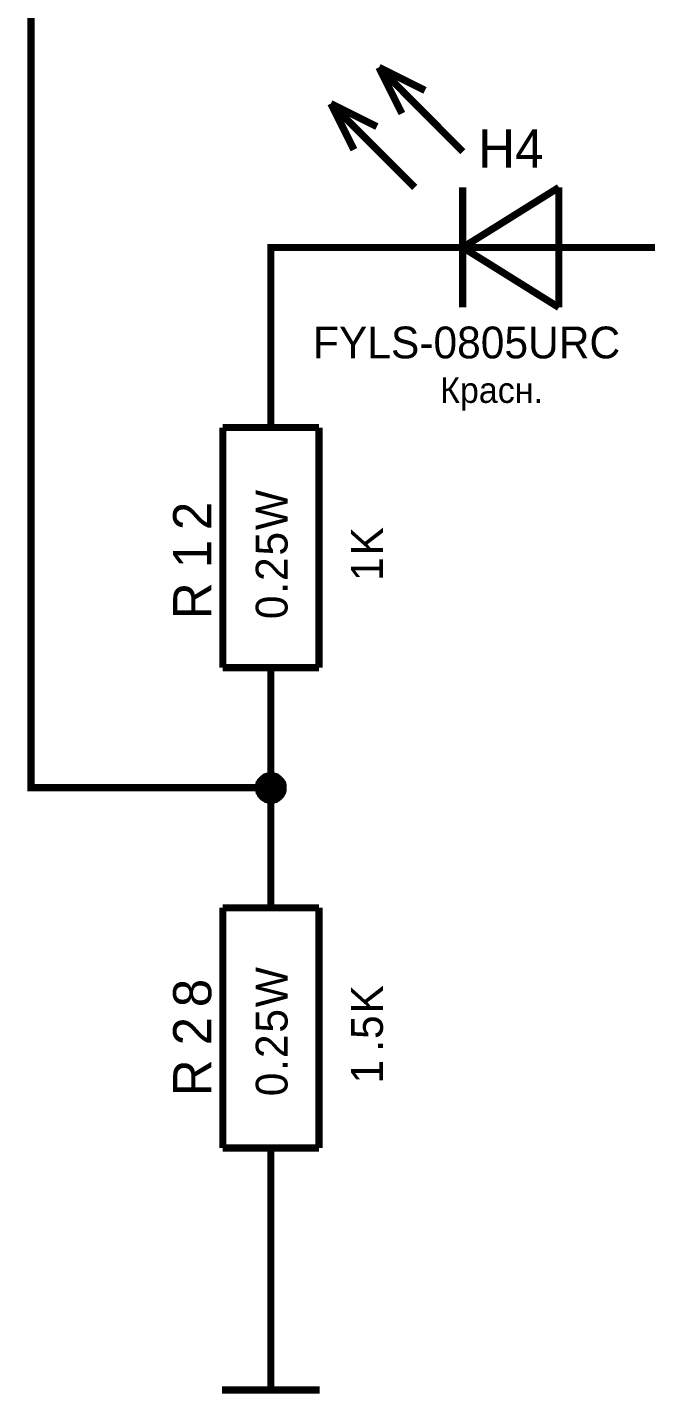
# Model space of a CAD drawing. Header units: millimetres. Extents: x 0 to 420, y 0 to 297.
# Drawn here: x 127.4 to 153.2, y 52.3 to 109.2 of the extents above; entities that cross this region are included whole.
import ezdxf

# ---------------------------------------------------------------- set-up
doc = ezdxf.new("R2010")
doc.units = ezdxf.units.MM
doc.layers.add('Sheet', color=255, linetype='Continuous')

msp = doc.modelspace()

# ---------------------------------------------------------------- linework, layer by layer
at = {"layer": 'Sheet'}
for points, const_width in [([(137.539, 77.496), (127.543, 77.496), (127.543, 177.495)], 0.3), ([(145.534, 103.99), (142.041, 107.5)], 0.3), ([(143.001, 105.579), (142.041, 107.5)], 0.3), ([(142.041, 107.5), (143.961, 106.54)], 0.3), ([(143.531, 102.499), (140.039, 105.993)], 0.3), ([(140.999, 104.073), (140.039, 105.993)], 0.3), ([(140.039, 105.993), (141.959, 105.033)], 0.3), ([(145.534, 99.999), (149.539, 102.499)], 0.3), ([(145.534, 102.499), (145.534, 97.499)], 0.3), ([(149.539, 102.499), (149.539, 97.499)], 0.3), ([(142.538, 99.999), (137.539, 99.999), (137.539, 94.998)], 0.3), ([(145.037, 99.999), (142.538, 99.999)], 0.3), ([(150.035, 99.999), (145.037, 99.999)], 0.3), ([(149.539, 97.499), (145.534, 99.999)], 0.3), ([(150.035, 99.999), (152.535, 99.999)], 0.3), ([(170.029, 99.999), (152.535, 99.999)], 0.3), ([(137.539, 92.498), (137.539, 94.998)], 0.3), ([(135.537, 92.498), (139.542, 92.498)], 0.3), ([(135.537, 82.496), (135.537, 92.498)], 0.3), ([(139.542, 82.496), (139.542, 92.498)], 0.3), ([(135.537, 82.496), (139.542, 82.496)], 0.3), ([(137.539, 82.496), (137.539, 79.996)], 0.3), ([(137.539, 74.995), (137.539, 77.496), (137.539, 79.996)], 0.3), ([(137.026, 77.496), (137.026, 77.529), (137.026, 77.545), (137.026, 77.578), (137.043, 77.595), (137.043, 77.628), (137.043, 77.645), (137.059, 77.661), (137.059, 77.694), (137.076, 77.711), (137.093, 77.727), (137.109, 77.76), (137.109, 77.777), (137.126, 77.794), (137.142, 77.81), (137.159, 77.827), (137.175, 77.843), (137.192, 77.86), (137.208, 77.876), (137.241, 77.893), (137.258, 77.91), (137.275, 77.926), (137.291, 77.926), (137.324, 77.943), (137.341, 77.959), (137.357, 77.959), (137.39, 77.976), (137.407, 77.976), (137.44, 77.976), (137.457, 77.992), (137.49, 77.992), (137.506, 77.992), (137.539, 77.992)], 0.3), ([(137.026, 77.496), (137.026, 77.529), (137.026, 77.545), (137.026, 77.578), (137.043, 77.595), (137.043, 77.628), (137.043, 77.645), (137.059, 77.661), (137.059, 77.694), (137.076, 77.711), (137.093, 77.727), (137.109, 77.76), (137.109, 77.777), (137.126, 77.794), (137.142, 77.81), (137.159, 77.827), (137.175, 77.843), (137.192, 77.86), (137.208, 77.876), (137.241, 77.893), (137.258, 77.91), (137.275, 77.926), (137.291, 77.926), (137.324, 77.943), (137.341, 77.959), (137.357, 77.959), (137.39, 77.976), (137.407, 77.976), (137.44, 77.976), (137.457, 77.992), (137.49, 77.992), (137.506, 77.992), (137.539, 77.992)], 0.3), ([(137.026, 77.496), (137.026, 77.529), (137.026, 77.545), (137.026, 77.578), (137.043, 77.595), (137.043, 77.628), (137.043, 77.645), (137.059, 77.661), (137.059, 77.694), (137.076, 77.711), (137.093, 77.727), (137.109, 77.76), (137.109, 77.777), (137.126, 77.794), (137.142, 77.81), (137.159, 77.827), (137.175, 77.843), (137.192, 77.86), (137.208, 77.876), (137.241, 77.893), (137.258, 77.91), (137.275, 77.926), (137.291, 77.926), (137.324, 77.943), (137.341, 77.959), (137.357, 77.959), (137.39, 77.976), (137.407, 77.976), (137.44, 77.976), (137.457, 77.992), (137.49, 77.992), (137.506, 77.992), (137.539, 77.992)], 0.3), ([(137.026, 77.496), (137.026, 77.529), (137.026, 77.545), (137.026, 77.578), (137.043, 77.595), (137.043, 77.628), (137.043, 77.645), (137.059, 77.661), (137.059, 77.694), (137.076, 77.711), (137.093, 77.727), (137.109, 77.76), (137.109, 77.777), (137.126, 77.794), (137.142, 77.81), (137.159, 77.827), (137.175, 77.843), (137.192, 77.86), (137.208, 77.876), (137.241, 77.893), (137.258, 77.91), (137.275, 77.926), (137.291, 77.926), (137.324, 77.943), (137.341, 77.959), (137.357, 77.959), (137.39, 77.976), (137.407, 77.976), (137.44, 77.976), (137.457, 77.992), (137.49, 77.992), (137.506, 77.992), (137.539, 77.992)], 0.3), ([(137.026, 77.496), (137.026, 77.529), (137.026, 77.545), (137.026, 77.578), (137.043, 77.595), (137.043, 77.628), (137.043, 77.645), (137.059, 77.661), (137.059, 77.694), (137.076, 77.711), (137.093, 77.727), (137.109, 77.76), (137.109, 77.777), (137.126, 77.794), (137.142, 77.81), (137.159, 77.827), (137.175, 77.843), (137.192, 77.86), (137.208, 77.876), (137.241, 77.893), (137.258, 77.91), (137.275, 77.926), (137.291, 77.926), (137.324, 77.943), (137.341, 77.959), (137.357, 77.959), (137.39, 77.976), (137.407, 77.976), (137.44, 77.976), (137.457, 77.992), (137.49, 77.992), (137.506, 77.992), (137.539, 77.992)], 0.0991), ([(137.026, 77.496), (137.026, 77.529), (137.026, 77.545), (137.026, 77.578), (137.043, 77.595), (137.043, 77.628), (137.043, 77.645), (137.059, 77.661), (137.059, 77.694), (137.076, 77.711), (137.093, 77.727), (137.109, 77.76), (137.109, 77.777), (137.126, 77.794), (137.142, 77.81), (137.159, 77.827), (137.175, 77.843), (137.192, 77.86), (137.208, 77.876), (137.241, 77.893), (137.258, 77.91), (137.275, 77.926), (137.291, 77.926), (137.324, 77.943), (137.341, 77.959), (137.357, 77.959), (137.39, 77.976), (137.407, 77.976), (137.44, 77.976), (137.457, 77.992), (137.49, 77.992), (137.506, 77.992), (137.539, 77.992)], 0.0991), ([(137.026, 77.496), (137.026, 77.529), (137.026, 77.545), (137.026, 77.578), (137.043, 77.595), (137.043, 77.628), (137.043, 77.645), (137.059, 77.661), (137.059, 77.694), (137.076, 77.711), (137.093, 77.727), (137.109, 77.76), (137.109, 77.777), (137.126, 77.794), (137.142, 77.81), (137.159, 77.827), (137.175, 77.843), (137.192, 77.86), (137.208, 77.876), (137.241, 77.893), (137.258, 77.91), (137.275, 77.926), (137.291, 77.926), (137.324, 77.943), (137.341, 77.959), (137.357, 77.959), (137.39, 77.976), (137.407, 77.976), (137.44, 77.976), (137.457, 77.992), (137.49, 77.992), (137.506, 77.992), (137.539, 77.992)], 0.0991), ([(137.026, 77.496), (137.026, 77.529), (137.026, 77.545), (137.026, 77.578), (137.043, 77.595), (137.043, 77.628), (137.043, 77.645), (137.059, 77.661), (137.059, 77.694), (137.076, 77.711), (137.093, 77.727), (137.109, 77.76), (137.109, 77.777), (137.126, 77.794), (137.142, 77.81), (137.159, 77.827), (137.175, 77.843), (137.192, 77.86), (137.208, 77.876), (137.241, 77.893), (137.258, 77.91), (137.275, 77.926), (137.291, 77.926), (137.324, 77.943), (137.341, 77.959), (137.357, 77.959), (137.39, 77.976), (137.407, 77.976), (137.44, 77.976), (137.457, 77.992), (137.49, 77.992), (137.506, 77.992), (137.539, 77.992)], 0.0991), ([(137.539, 77.992), (137.539, 77.992)], 0.3), ([(137.539, 77.992), (137.573, 77.992), (137.589, 77.992), (137.622, 77.992), (137.639, 77.976), (137.672, 77.976), (137.688, 77.976), (137.721, 77.959), (137.738, 77.959), (137.755, 77.943), (137.788, 77.926), (137.804, 77.926), (137.821, 77.91), (137.837, 77.893), (137.87, 77.876), (137.887, 77.86), (137.904, 77.843), (137.92, 77.827), (137.937, 77.81), (137.953, 77.794), (137.97, 77.777), (137.97, 77.76), (137.986, 77.727), (138.003, 77.711), (138.019, 77.694), (138.019, 77.661), (138.036, 77.645), (138.036, 77.628), (138.036, 77.595), (138.052, 77.578), (138.052, 77.545), (138.052, 77.529), (138.052, 77.496)], 0.3), ([(137.539, 77.992), (137.539, 77.992)], 0.3), ([(137.539, 77.992), (137.573, 77.992), (137.589, 77.992), (137.622, 77.992), (137.639, 77.976), (137.672, 77.976), (137.688, 77.976), (137.721, 77.959), (137.738, 77.959), (137.755, 77.943), (137.788, 77.926), (137.804, 77.926), (137.821, 77.91), (137.837, 77.893), (137.87, 77.876), (137.887, 77.86), (137.904, 77.843), (137.92, 77.827), (137.937, 77.81), (137.953, 77.794), (137.97, 77.777), (137.97, 77.76), (137.986, 77.727), (138.003, 77.711), (138.019, 77.694), (138.019, 77.661), (138.036, 77.645), (138.036, 77.628), (138.036, 77.595), (138.052, 77.578), (138.052, 77.545), (138.052, 77.529), (138.052, 77.496)], 0.3), ([(137.539, 77.992), (137.539, 77.992)], 0.3), ([(137.539, 77.992), (137.573, 77.992), (137.589, 77.992), (137.622, 77.992), (137.639, 77.976), (137.672, 77.976), (137.688, 77.976), (137.721, 77.959), (137.738, 77.959), (137.755, 77.943), (137.788, 77.926), (137.804, 77.926), (137.821, 77.91), (137.837, 77.893), (137.87, 77.876), (137.887, 77.86), (137.904, 77.843), (137.92, 77.827), (137.937, 77.81), (137.953, 77.794), (137.97, 77.777), (137.97, 77.76), (137.986, 77.727), (138.003, 77.711), (138.019, 77.694), (138.019, 77.661), (138.036, 77.645), (138.036, 77.628), (138.036, 77.595), (138.052, 77.578), (138.052, 77.545), (138.052, 77.529), (138.052, 77.496)], 0.3), ([(137.539, 77.992), (137.539, 77.992)], 0.3), ([(137.539, 77.992), (137.573, 77.992), (137.589, 77.992), (137.622, 77.992), (137.639, 77.976), (137.672, 77.976), (137.688, 77.976), (137.721, 77.959), (137.738, 77.959), (137.755, 77.943), (137.788, 77.926), (137.804, 77.926), (137.821, 77.91), (137.837, 77.893), (137.87, 77.876), (137.887, 77.86), (137.904, 77.843), (137.92, 77.827), (137.937, 77.81), (137.953, 77.794), (137.97, 77.777), (137.97, 77.76), (137.986, 77.727), (138.003, 77.711), (138.019, 77.694), (138.019, 77.661), (138.036, 77.645), (138.036, 77.628), (138.036, 77.595), (138.052, 77.578), (138.052, 77.545), (138.052, 77.529), (138.052, 77.496)], 0.3), ([(137.539, 77.992), (137.539, 77.992)], 0.0991), ([(137.539, 77.992), (137.573, 77.992), (137.589, 77.992), (137.622, 77.992), (137.639, 77.976), (137.672, 77.976), (137.688, 77.976), (137.721, 77.959), (137.738, 77.959), (137.755, 77.943), (137.788, 77.926), (137.804, 77.926), (137.821, 77.91), (137.837, 77.893), (137.87, 77.876), (137.887, 77.86), (137.904, 77.843), (137.92, 77.827), (137.937, 77.81), (137.953, 77.794), (137.97, 77.777), (137.97, 77.76), (137.986, 77.727), (138.003, 77.711), (138.019, 77.694), (138.019, 77.661), (138.036, 77.645), (138.036, 77.628), (138.036, 77.595), (138.052, 77.578), (138.052, 77.545), (138.052, 77.529), (138.052, 77.496)], 0.0991), ([(137.539, 77.992), (137.539, 77.992)], 0.0991), ([(137.539, 77.992), (137.573, 77.992), (137.589, 77.992), (137.622, 77.992), (137.639, 77.976), (137.672, 77.976), (137.688, 77.976), (137.721, 77.959), (137.738, 77.959), (137.755, 77.943), (137.788, 77.926), (137.804, 77.926), (137.821, 77.91), (137.837, 77.893), (137.87, 77.876), (137.887, 77.86), (137.904, 77.843), (137.92, 77.827), (137.937, 77.81), (137.953, 77.794), (137.97, 77.777), (137.97, 77.76), (137.986, 77.727), (138.003, 77.711), (138.019, 77.694), (138.019, 77.661), (138.036, 77.645), (138.036, 77.628), (138.036, 77.595), (138.052, 77.578), (138.052, 77.545), (138.052, 77.529), (138.052, 77.496)], 0.0991), ([(137.539, 77.992), (137.539, 77.992)], 0.0991), ([(137.539, 77.992), (137.573, 77.992), (137.589, 77.992), (137.622, 77.992), (137.639, 77.976), (137.672, 77.976), (137.688, 77.976), (137.721, 77.959), (137.738, 77.959), (137.755, 77.943), (137.788, 77.926), (137.804, 77.926), (137.821, 77.91), (137.837, 77.893), (137.87, 77.876), (137.887, 77.86), (137.904, 77.843), (137.92, 77.827), (137.937, 77.81), (137.953, 77.794), (137.97, 77.777), (137.97, 77.76), (137.986, 77.727), (138.003, 77.711), (138.019, 77.694), (138.019, 77.661), (138.036, 77.645), (138.036, 77.628), (138.036, 77.595), (138.052, 77.578), (138.052, 77.545), (138.052, 77.529), (138.052, 77.496)], 0.0991), ([(137.539, 77.992), (137.539, 77.992)], 0.0991), ([(137.539, 77.992), (137.573, 77.992), (137.589, 77.992), (137.622, 77.992), (137.639, 77.976), (137.672, 77.976), (137.688, 77.976), (137.721, 77.959), (137.738, 77.959), (137.755, 77.943), (137.788, 77.926), (137.804, 77.926), (137.821, 77.91), (137.837, 77.893), (137.87, 77.876), (137.887, 77.86), (137.904, 77.843), (137.92, 77.827), (137.937, 77.81), (137.953, 77.794), (137.97, 77.777), (137.97, 77.76), (137.986, 77.727), (138.003, 77.711), (138.019, 77.694), (138.019, 77.661), (138.036, 77.645), (138.036, 77.628), (138.036, 77.595), (138.052, 77.578), (138.052, 77.545), (138.052, 77.529), (138.052, 77.496)], 0.0991), ([(137.539, 76.982), (137.506, 76.982), (137.49, 76.982), (137.457, 76.982), (137.44, 76.999), (137.407, 76.999), (137.39, 76.999), (137.357, 77.015), (137.341, 77.015), (137.324, 77.032), (137.291, 77.048), (137.275, 77.065), (137.258, 77.065), (137.241, 77.082), (137.208, 77.098), (137.192, 77.115), (137.175, 77.131), (137.159, 77.148), (137.142, 77.164), (137.126, 77.197), (137.109, 77.214), (137.109, 77.231), (137.093, 77.247), (137.076, 77.28), (137.059, 77.297), (137.059, 77.313), (137.043, 77.347), (137.043, 77.363), (137.043, 77.396), (137.026, 77.413), (137.026, 77.446), (137.026, 77.462), (137.026, 77.496)], 0.3), ([(137.026, 77.496), (137.026, 77.496)], 0.3), ([(137.539, 76.982), (137.506, 76.982), (137.49, 76.982), (137.457, 76.982), (137.44, 76.999), (137.407, 76.999), (137.39, 76.999), (137.357, 77.015), (137.341, 77.015), (137.324, 77.032), (137.291, 77.048), (137.275, 77.065), (137.258, 77.065), (137.241, 77.082), (137.208, 77.098), (137.192, 77.115), (137.175, 77.131), (137.159, 77.148), (137.142, 77.164), (137.126, 77.197), (137.109, 77.214), (137.109, 77.231), (137.093, 77.247), (137.076, 77.28), (137.059, 77.297), (137.059, 77.313), (137.043, 77.347), (137.043, 77.363), (137.043, 77.396), (137.026, 77.413), (137.026, 77.446), (137.026, 77.462), (137.026, 77.496)], 0.3), ([(137.026, 77.496), (137.026, 77.496)], 0.3), ([(137.539, 76.982), (137.506, 76.982), (137.49, 76.982), (137.457, 76.982), (137.44, 76.999), (137.407, 76.999), (137.39, 76.999), (137.357, 77.015), (137.341, 77.015), (137.324, 77.032), (137.291, 77.048), (137.275, 77.065), (137.258, 77.065), (137.241, 77.082), (137.208, 77.098), (137.192, 77.115), (137.175, 77.131), (137.159, 77.148), (137.142, 77.164), (137.126, 77.197), (137.109, 77.214), (137.109, 77.231), (137.093, 77.247), (137.076, 77.28), (137.059, 77.297), (137.059, 77.313), (137.043, 77.347), (137.043, 77.363), (137.043, 77.396), (137.026, 77.413), (137.026, 77.446), (137.026, 77.462), (137.026, 77.496)], 0.3), ([(137.026, 77.496), (137.026, 77.496)], 0.3), ([(137.539, 76.982), (137.506, 76.982), (137.49, 76.982), (137.457, 76.982), (137.44, 76.999), (137.407, 76.999), (137.39, 76.999), (137.357, 77.015), (137.341, 77.015), (137.324, 77.032), (137.291, 77.048), (137.275, 77.065), (137.258, 77.065), (137.241, 77.082), (137.208, 77.098), (137.192, 77.115), (137.175, 77.131), (137.159, 77.148), (137.142, 77.164), (137.126, 77.197), (137.109, 77.214), (137.109, 77.231), (137.093, 77.247), (137.076, 77.28), (137.059, 77.297), (137.059, 77.313), (137.043, 77.347), (137.043, 77.363), (137.043, 77.396), (137.026, 77.413), (137.026, 77.446), (137.026, 77.462), (137.026, 77.496)], 0.3), ([(137.026, 77.496), (137.026, 77.496)], 0.3), ([(137.539, 76.982), (137.506, 76.982), (137.49, 76.982), (137.457, 76.982), (137.44, 76.999), (137.407, 76.999), (137.39, 76.999), (137.357, 77.015), (137.341, 77.015), (137.324, 77.032), (137.291, 77.048), (137.275, 77.065), (137.258, 77.065), (137.241, 77.082), (137.208, 77.098), (137.192, 77.115), (137.175, 77.131), (137.159, 77.148), (137.142, 77.164), (137.126, 77.197), (137.109, 77.214), (137.109, 77.231), (137.093, 77.247), (137.076, 77.28), (137.059, 77.297), (137.059, 77.313), (137.043, 77.347), (137.043, 77.363), (137.043, 77.396), (137.026, 77.413), (137.026, 77.446), (137.026, 77.462), (137.026, 77.496)], 0.0991), ([(137.026, 77.496), (137.026, 77.496)], 0.0991), ([(137.539, 76.982), (137.506, 76.982), (137.49, 76.982), (137.457, 76.982), (137.44, 76.999), (137.407, 76.999), (137.39, 76.999), (137.357, 77.015), (137.341, 77.015), (137.324, 77.032), (137.291, 77.048), (137.275, 77.065), (137.258, 77.065), (137.241, 77.082), (137.208, 77.098), (137.192, 77.115), (137.175, 77.131), (137.159, 77.148), (137.142, 77.164), (137.126, 77.197), (137.109, 77.214), (137.109, 77.231), (137.093, 77.247), (137.076, 77.28), (137.059, 77.297), (137.059, 77.313), (137.043, 77.347), (137.043, 77.363), (137.043, 77.396), (137.026, 77.413), (137.026, 77.446), (137.026, 77.462), (137.026, 77.496)], 0.0991), ([(137.026, 77.496), (137.026, 77.496)], 0.0991), ([(137.539, 76.982), (137.506, 76.982), (137.49, 76.982), (137.457, 76.982), (137.44, 76.999), (137.407, 76.999), (137.39, 76.999), (137.357, 77.015), (137.341, 77.015), (137.324, 77.032), (137.291, 77.048), (137.275, 77.065), (137.258, 77.065), (137.241, 77.082), (137.208, 77.098), (137.192, 77.115), (137.175, 77.131), (137.159, 77.148), (137.142, 77.164), (137.126, 77.197), (137.109, 77.214), (137.109, 77.231), (137.093, 77.247), (137.076, 77.28), (137.059, 77.297), (137.059, 77.313), (137.043, 77.347), (137.043, 77.363), (137.043, 77.396), (137.026, 77.413), (137.026, 77.446), (137.026, 77.462), (137.026, 77.496)], 0.0991), ([(137.026, 77.496), (137.026, 77.496)], 0.0991), ([(137.539, 76.982), (137.506, 76.982), (137.49, 76.982), (137.457, 76.982), (137.44, 76.999), (137.407, 76.999), (137.39, 76.999), (137.357, 77.015), (137.341, 77.015), (137.324, 77.032), (137.291, 77.048), (137.275, 77.065), (137.258, 77.065), (137.241, 77.082), (137.208, 77.098), (137.192, 77.115), (137.175, 77.131), (137.159, 77.148), (137.142, 77.164), (137.126, 77.197), (137.109, 77.214), (137.109, 77.231), (137.093, 77.247), (137.076, 77.28), (137.059, 77.297), (137.059, 77.313), (137.043, 77.347), (137.043, 77.363), (137.043, 77.396), (137.026, 77.413), (137.026, 77.446), (137.026, 77.462), (137.026, 77.496)], 0.0991), ([(137.026, 77.496), (137.026, 77.496)], 0.0991), ([(138.052, 77.496), (138.052, 77.462), (138.052, 77.446), (138.052, 77.413), (138.036, 77.396), (138.036, 77.363), (138.036, 77.347), (138.019, 77.313), (138.019, 77.297), (138.003, 77.28), (137.986, 77.247), (137.97, 77.231), (137.97, 77.214), (137.953, 77.197), (137.937, 77.164), (137.92, 77.148), (137.904, 77.131), (137.887, 77.115), (137.87, 77.098), (137.837, 77.082), (137.821, 77.065), (137.804, 77.065), (137.788, 77.048), (137.755, 77.032), (137.738, 77.015), (137.721, 77.015), (137.688, 76.999), (137.672, 76.999), (137.639, 76.999), (137.622, 76.982), (137.589, 76.982), (137.573, 76.982), (137.539, 76.982)], 0.3), ([(138.052, 77.496), (138.052, 77.462), (138.052, 77.446), (138.052, 77.413), (138.036, 77.396), (138.036, 77.363), (138.036, 77.347), (138.019, 77.313), (138.019, 77.297), (138.003, 77.28), (137.986, 77.247), (137.97, 77.231), (137.97, 77.214), (137.953, 77.197), (137.937, 77.164), (137.92, 77.148), (137.904, 77.131), (137.887, 77.115), (137.87, 77.098), (137.837, 77.082), (137.821, 77.065), (137.804, 77.065), (137.788, 77.048), (137.755, 77.032), (137.738, 77.015), (137.721, 77.015), (137.688, 76.999), (137.672, 76.999), (137.639, 76.999), (137.622, 76.982), (137.589, 76.982), (137.573, 76.982), (137.539, 76.982)], 0.3), ([(138.052, 77.496), (138.052, 77.462), (138.052, 77.446), (138.052, 77.413), (138.036, 77.396), (138.036, 77.363), (138.036, 77.347), (138.019, 77.313), (138.019, 77.297), (138.003, 77.28), (137.986, 77.247), (137.97, 77.231), (137.97, 77.214), (137.953, 77.197), (137.937, 77.164), (137.92, 77.148), (137.904, 77.131), (137.887, 77.115), (137.87, 77.098), (137.837, 77.082), (137.821, 77.065), (137.804, 77.065), (137.788, 77.048), (137.755, 77.032), (137.738, 77.015), (137.721, 77.015), (137.688, 76.999), (137.672, 76.999), (137.639, 76.999), (137.622, 76.982), (137.589, 76.982), (137.573, 76.982), (137.539, 76.982)], 0.3), ([(138.052, 77.496), (138.052, 77.462), (138.052, 77.446), (138.052, 77.413), (138.036, 77.396), (138.036, 77.363), (138.036, 77.347), (138.019, 77.313), (138.019, 77.297), (138.003, 77.28), (137.986, 77.247), (137.97, 77.231), (137.97, 77.214), (137.953, 77.197), (137.937, 77.164), (137.92, 77.148), (137.904, 77.131), (137.887, 77.115), (137.87, 77.098), (137.837, 77.082), (137.821, 77.065), (137.804, 77.065), (137.788, 77.048), (137.755, 77.032), (137.738, 77.015), (137.721, 77.015), (137.688, 76.999), (137.672, 76.999), (137.639, 76.999), (137.622, 76.982), (137.589, 76.982), (137.573, 76.982), (137.539, 76.982)], 0.3), ([(138.052, 77.496), (138.052, 77.462), (138.052, 77.446), (138.052, 77.413), (138.036, 77.396), (138.036, 77.363), (138.036, 77.347), (138.019, 77.313), (138.019, 77.297), (138.003, 77.28), (137.986, 77.247), (137.97, 77.231), (137.97, 77.214), (137.953, 77.197), (137.937, 77.164), (137.92, 77.148), (137.904, 77.131), (137.887, 77.115), (137.87, 77.098), (137.837, 77.082), (137.821, 77.065), (137.804, 77.065), (137.788, 77.048), (137.755, 77.032), (137.738, 77.015), (137.721, 77.015), (137.688, 76.999), (137.672, 76.999), (137.639, 76.999), (137.622, 76.982), (137.589, 76.982), (137.573, 76.982), (137.539, 76.982)], 0.0991), ([(138.052, 77.496), (138.052, 77.462), (138.052, 77.446), (138.052, 77.413), (138.036, 77.396), (138.036, 77.363), (138.036, 77.347), (138.019, 77.313), (138.019, 77.297), (138.003, 77.28), (137.986, 77.247), (137.97, 77.231), (137.97, 77.214), (137.953, 77.197), (137.937, 77.164), (137.92, 77.148), (137.904, 77.131), (137.887, 77.115), (137.87, 77.098), (137.837, 77.082), (137.821, 77.065), (137.804, 77.065), (137.788, 77.048), (137.755, 77.032), (137.738, 77.015), (137.721, 77.015), (137.688, 76.999), (137.672, 76.999), (137.639, 76.999), (137.622, 76.982), (137.589, 76.982), (137.573, 76.982), (137.539, 76.982)], 0.0991), ([(138.052, 77.496), (138.052, 77.462), (138.052, 77.446), (138.052, 77.413), (138.036, 77.396), (138.036, 77.363), (138.036, 77.347), (138.019, 77.313), (138.019, 77.297), (138.003, 77.28), (137.986, 77.247), (137.97, 77.231), (137.97, 77.214), (137.953, 77.197), (137.937, 77.164), (137.92, 77.148), (137.904, 77.131), (137.887, 77.115), (137.87, 77.098), (137.837, 77.082), (137.821, 77.065), (137.804, 77.065), (137.788, 77.048), (137.755, 77.032), (137.738, 77.015), (137.721, 77.015), (137.688, 76.999), (137.672, 76.999), (137.639, 76.999), (137.622, 76.982), (137.589, 76.982), (137.573, 76.982), (137.539, 76.982)], 0.0991), ([(138.052, 77.496), (138.052, 77.462), (138.052, 77.446), (138.052, 77.413), (138.036, 77.396), (138.036, 77.363), (138.036, 77.347), (138.019, 77.313), (138.019, 77.297), (138.003, 77.28), (137.986, 77.247), (137.97, 77.231), (137.97, 77.214), (137.953, 77.197), (137.937, 77.164), (137.92, 77.148), (137.904, 77.131), (137.887, 77.115), (137.87, 77.098), (137.837, 77.082), (137.821, 77.065), (137.804, 77.065), (137.788, 77.048), (137.755, 77.032), (137.738, 77.015), (137.721, 77.015), (137.688, 76.999), (137.672, 76.999), (137.639, 76.999), (137.622, 76.982), (137.589, 76.982), (137.573, 76.982), (137.539, 76.982)], 0.0991), ([(138.052, 77.496), (138.052, 77.496), (138.052, 77.496), (138.052, 77.496), (138.052, 77.496), (138.052, 77.496), (138.052, 77.496), (138.052, 77.496), (138.052, 77.496), (138.052, 77.496), (138.052, 77.496), (138.052, 77.496), (138.052, 77.496), (138.052, 77.496), (138.052, 77.496), (138.052, 77.496), (138.052, 77.496), (138.052, 77.496), (138.052, 77.496), (138.052, 77.496), (138.052, 77.496), (138.052, 77.496), (138.052, 77.496), (138.052, 77.496), (138.052, 77.496), (138.052, 77.496), (138.052, 77.496), (138.052, 77.496), (138.052, 77.496), (138.052, 77.496), (138.052, 77.496), (138.052, 77.496), (138.052, 77.496)], 0.3), ([(138.052, 77.496), (138.052, 77.496)], 0.3), ([(138.052, 77.496), (138.052, 77.496), (138.052, 77.496), (138.052, 77.496), (138.052, 77.496), (138.052, 77.496), (138.052, 77.496), (138.052, 77.496), (138.052, 77.496), (138.052, 77.496), (138.052, 77.496), (138.052, 77.496), (138.052, 77.496), (138.052, 77.496), (138.052, 77.496), (138.052, 77.496), (138.052, 77.496), (138.052, 77.496), (138.052, 77.496), (138.052, 77.496), (138.052, 77.496), (138.052, 77.496), (138.052, 77.496), (138.052, 77.496), (138.052, 77.496), (138.052, 77.496), (138.052, 77.496), (138.052, 77.496), (138.052, 77.496), (138.052, 77.496), (138.052, 77.496), (138.052, 77.496), (138.052, 77.496)], 0.3), ([(138.052, 77.496), (138.052, 77.496)], 0.3), ([(138.052, 77.496), (138.052, 77.496), (138.052, 77.496), (138.052, 77.496), (138.052, 77.496), (138.052, 77.496), (138.052, 77.496), (138.052, 77.496), (138.052, 77.496), (138.052, 77.496), (138.052, 77.496), (138.052, 77.496), (138.052, 77.496), (138.052, 77.496), (138.052, 77.496), (138.052, 77.496), (138.052, 77.496), (138.052, 77.496), (138.052, 77.496), (138.052, 77.496), (138.052, 77.496), (138.052, 77.496), (138.052, 77.496), (138.052, 77.496), (138.052, 77.496), (138.052, 77.496), (138.052, 77.496), (138.052, 77.496), (138.052, 77.496), (138.052, 77.496), (138.052, 77.496), (138.052, 77.496), (138.052, 77.496)], 0.3), ([(138.052, 77.496), (138.052, 77.496)], 0.3), ([(138.052, 77.496), (138.052, 77.496), (138.052, 77.496), (138.052, 77.496), (138.052, 77.496), (138.052, 77.496), (138.052, 77.496), (138.052, 77.496), (138.052, 77.496), (138.052, 77.496), (138.052, 77.496), (138.052, 77.496), (138.052, 77.496), (138.052, 77.496), (138.052, 77.496), (138.052, 77.496), (138.052, 77.496), (138.052, 77.496), (138.052, 77.496), (138.052, 77.496), (138.052, 77.496), (138.052, 77.496), (138.052, 77.496), (138.052, 77.496), (138.052, 77.496), (138.052, 77.496), (138.052, 77.496), (138.052, 77.496), (138.052, 77.496), (138.052, 77.496), (138.052, 77.496), (138.052, 77.496), (138.052, 77.496)], 0.3), ([(138.052, 77.496), (138.052, 77.496)], 0.3), ([(138.052, 77.496), (138.052, 77.496), (138.052, 77.496), (138.052, 77.496), (138.052, 77.496), (138.052, 77.496), (138.052, 77.496), (138.052, 77.496), (138.052, 77.496), (138.052, 77.496), (138.052, 77.496), (138.052, 77.496), (138.052, 77.496), (138.052, 77.496), (138.052, 77.496), (138.052, 77.496), (138.052, 77.496), (138.052, 77.496), (138.052, 77.496), (138.052, 77.496), (138.052, 77.496), (138.052, 77.496), (138.052, 77.496), (138.052, 77.496), (138.052, 77.496), (138.052, 77.496), (138.052, 77.496), (138.052, 77.496), (138.052, 77.496), (138.052, 77.496), (138.052, 77.496), (138.052, 77.496), (138.052, 77.496)], 0.0991), ([(138.052, 77.496), (138.052, 77.496)], 0.0991), ([(138.052, 77.496), (138.052, 77.496), (138.052, 77.496), (138.052, 77.496), (138.052, 77.496), (138.052, 77.496), (138.052, 77.496), (138.052, 77.496), (138.052, 77.496), (138.052, 77.496), (138.052, 77.496), (138.052, 77.496), (138.052, 77.496), (138.052, 77.496), (138.052, 77.496), (138.052, 77.496), (138.052, 77.496), (138.052, 77.496), (138.052, 77.496), (138.052, 77.496), (138.052, 77.496), (138.052, 77.496), (138.052, 77.496), (138.052, 77.496), (138.052, 77.496), (138.052, 77.496), (138.052, 77.496), (138.052, 77.496), (138.052, 77.496), (138.052, 77.496), (138.052, 77.496), (138.052, 77.496), (138.052, 77.496)], 0.0991), ([(138.052, 77.496), (138.052, 77.496)], 0.0991), ([(138.052, 77.496), (138.052, 77.496), (138.052, 77.496), (138.052, 77.496), (138.052, 77.496), (138.052, 77.496), (138.052, 77.496), (138.052, 77.496), (138.052, 77.496), (138.052, 77.496), (138.052, 77.496), (138.052, 77.496), (138.052, 77.496), (138.052, 77.496), (138.052, 77.496), (138.052, 77.496), (138.052, 77.496), (138.052, 77.496), (138.052, 77.496), (138.052, 77.496), (138.052, 77.496), (138.052, 77.496), (138.052, 77.496), (138.052, 77.496), (138.052, 77.496), (138.052, 77.496), (138.052, 77.496), (138.052, 77.496), (138.052, 77.496), (138.052, 77.496), (138.052, 77.496), (138.052, 77.496), (138.052, 77.496)], 0.0991), ([(138.052, 77.496), (138.052, 77.496)], 0.0991), ([(138.052, 77.496), (138.052, 77.496), (138.052, 77.496), (138.052, 77.496), (138.052, 77.496), (138.052, 77.496), (138.052, 77.496), (138.052, 77.496), (138.052, 77.496), (138.052, 77.496), (138.052, 77.496), (138.052, 77.496), (138.052, 77.496), (138.052, 77.496), (138.052, 77.496), (138.052, 77.496), (138.052, 77.496), (138.052, 77.496), (138.052, 77.496), (138.052, 77.496), (138.052, 77.496), (138.052, 77.496), (138.052, 77.496), (138.052, 77.496), (138.052, 77.496), (138.052, 77.496), (138.052, 77.496), (138.052, 77.496), (138.052, 77.496), (138.052, 77.496), (138.052, 77.496), (138.052, 77.496), (138.052, 77.496)], 0.0991), ([(138.052, 77.496), (138.052, 77.496)], 0.0991), ([(137.539, 72.495), (137.539, 74.995)], 0.3), ([(135.537, 72.495), (139.542, 72.495)], 0.3), ([(135.537, 62.493), (135.537, 72.495)], 0.3), ([(139.542, 62.493), (139.542, 72.495)], 0.3), ([(135.537, 62.493), (139.542, 62.493)], 0.3), ([(137.539, 62.493), (137.539, 59.993)], 0.3), ([(137.539, 57.492), (137.539, 59.993)], 0.3), ([(137.539, 57.492), (137.539, 52.409)], 0.3), ([(135.504, 52.409), (139.575, 52.409)], 0.3)]:
    msp.add_lwpolyline(points, dxfattribs=dict(at, const_width=const_width))
at = {"layer": 'Sheet', "const_width": 0.508}
msp.add_lwpolyline([(137.246, 77.5, 1), (137.754, 77.5, 1)], format="xyb", close=True, dxfattribs=at)

# ---------------------------------------------------------------- texts
at = {"layer": 'Sheet'}
for s, height, p in [('H4', 1.5897, (146.179, 103.327)), ('FYLS-0805URC', 1.32471, (139.294, 95.379)), ('Красн.', 1.0598, (144.59, 93.525))]:
    msp.add_text(s, height=height, dxfattribs=at).set_placement(p)
for s, height, p in [('W', 1.325, (138.235, 88.226)), ('2', 1.59, (135.057, 88.226)), ('K', 1.325, (142.207, 87.166)), ('1', 1.59, (135.057, 86.636)), ('5', 1.325, (138.235, 87.166)), ('2', 1.325, (138.235, 86.106)), ('1', 1.325, (142.207, 86.106)), ('R', 1.59, (135.057, 84.517)), ('0', 1.325, (138.235, 84.517)), ('.', 1.325, (138.235, 85.576)), ('W', 1.325, (138.235, 68.355)), ('8', 1.59, (135.057, 68.355)), ('K', 1.325, (142.207, 68.09)), ('2', 1.59, (135.057, 66.765)), ('5', 1.325, (138.235, 67.295)), ('5', 1.325, (142.207, 67.03)), ('2', 1.325, (138.235, 66.236)), ('.', 1.325, (142.207, 66.5)), ('R', 1.59, (135.057, 64.646)), ('.', 1.325, (138.235, 65.706)), ('1', 1.325, (142.207, 65.176)), ('0', 1.325, (138.235, 64.646))]:
    msp.add_text(s, height=height, rotation=90, dxfattribs=at).set_placement(p)

doc.saveas('drawing.dxf')
